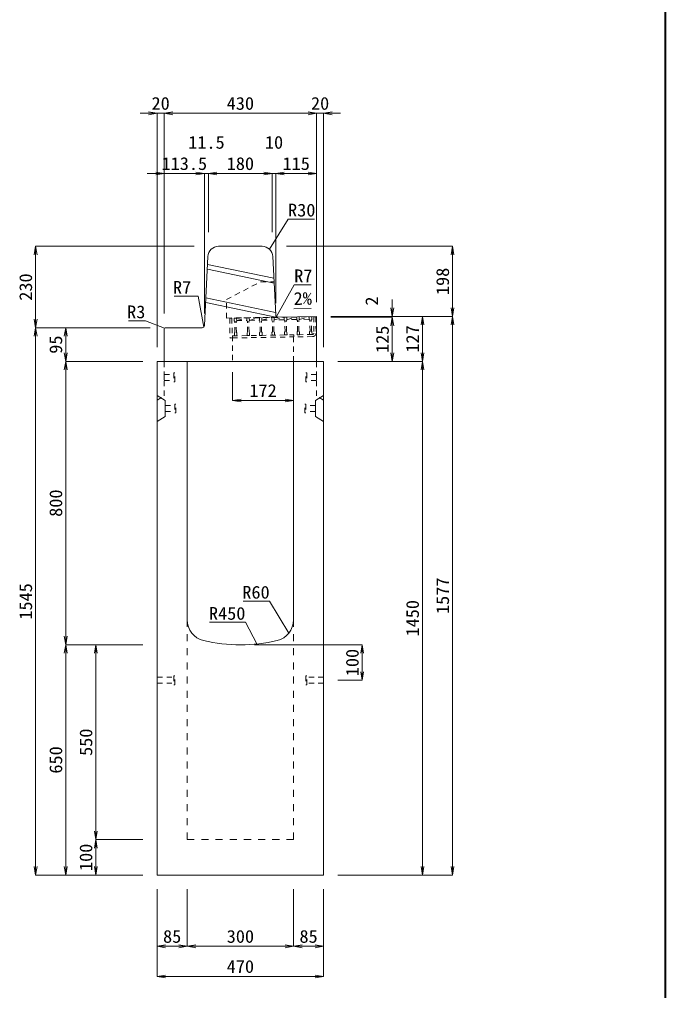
# Model space of a CAD drawing. Units: millimetres at full size. Extents: x -22536 to 51867, y -19720 to 38340.
# Drawn here: x 22776 to 24600, y 28144 to 30886 of the extents above; entities that cross this region are included whole.
import ezdxf
from ezdxf.enums import TextEntityAlignment as Align

# ---------------------------------------------------------------- set-up
doc = ezdxf.new("R2010")
doc.units = ezdxf.units.MM
doc.header["$LTSCALE"] = 20
for name, pattern in [('USER1', [2, 1, -1]), ('USER2', [1.35, 0.75, -0.6]), ('USER3', [1.35, 0.75, -0.6])]:
    doc.linetypes.add(name, pattern=pattern)
for name, color, linetype, lineweight in [('インサート', 3, 'USER2', 9), ('グレーチング', 7, 'USER2', 5), ('図枠', 7, 'Continuous', 5), ('寸法線', 7, 'Continuous', 13), ('引出線', 4, 'Continuous', 13), ('本体', 2, 'Continuous', 13)]:
    doc.layers.add(name, color=color, linetype=linetype, lineweight=lineweight)
doc.styles.add('ＭＳ 明朝', font='')
doc.styles.get('ＭＳ 明朝').set_extended_font_data('MS Mincho')

# ---------------------------------------------------------------- blocks, each defined once
blk = doc.blocks.new('open_arrow')
at = {"color": 0, "linetype": 'Continuous', "lineweight": -2}
blk.add_lwpolyline([(7.5, 1.25), (0, 0), (7.5, -1.25)], dxfattribs=at)

msp = doc.modelspace()

# ---------------------------------------------------------------- linework, layer by layer
at = {"layer": 'インサート'}
for p, q in [((23215, 29887.5), (23212, 29887.5)), ((23212, 29887.5), (23212, 29862.5)), ((23215, 29862.5), (23215, 29887.5)), ((23585, 29887.5), (23588, 29887.5)), ((23585, 29862.5), (23585, 29887.5)), ((23588, 29887.5), (23588, 29862.5)), ((23185, 29883.5), (23212, 29883.5)), ((23185, 29883.5), (23185, 29866.5)), ((23185, 29866.5), (23212, 29866.5)), ((23212, 29862.5), (23215, 29862.5)), ((23588, 29862.5), (23585, 29862.5)), ((23615, 29883.5), (23588, 29883.5)), ((23615, 29866.5), (23588, 29866.5)), ((23615, 29883.5), (23615, 29866.5)), ((23188.2, 29795.5), (23215.2, 29795.5)), ((23188.2, 29795.5), (23188.2, 29778.5)), ((23188.2, 29778.5), (23215.2, 29778.5)), ((23218.2, 29799.5), (23215.2, 29799.5)), ((23215.2, 29799.5), (23215.2, 29774.5)), ((23218.2, 29774.5), (23218.2, 29799.5)), ((23581.8, 29799.5), (23584.8, 29799.5)), ((23581.8, 29774.5), (23581.8, 29799.5)), ((23584.8, 29799.5), (23584.8, 29774.5)), ((23611.8, 29795.5), (23584.8, 29795.5)), ((23611.8, 29778.5), (23584.8, 29778.5)), ((23611.8, 29795.5), (23611.8, 29778.5)), ((23215.2, 29774.5), (23218.2, 29774.5)), ((23584.8, 29774.5), (23581.8, 29774.5)), ((23165, 29028.5), (23212, 29028.5)), ((23165, 29028.5), (23165, 29011.5)), ((23165, 29011.5), (23212, 29011.5)), ((23215, 29032.5), (23212, 29032.5)), ((23212, 29032.5), (23212, 29007.5)), ((23212, 29007.5), (23215, 29007.5)), ((23215, 29007.5), (23215, 29032.5)), ((23588, 29032.5), (23585, 29032.5)), ((23585, 29032.5), (23585, 29007.5)), ((23585, 29007.5), (23588, 29007.5)), ((23588, 29007.5), (23588, 29032.5)), ((23635, 29028.5), (23588, 29028.5)), ((23635, 29011.5), (23588, 29011.5)), ((23635, 29011.5), (23635, 29028.5))]:
    msp.add_line(p, q, dxfattribs=at)
at = {"layer": 'グレーチング'}
for p, q in [((23375.93, 30042.22), (23369.93, 30042.11)), ((23369.93, 30042.11), (23370.9, 29986.12)), ((23375.93, 30042.22), (23376.9, 29986.23)), ((23382.43, 30042.33), (23601.39, 30046.13)), ((23382.43, 30042.33), (23382.56, 30034.33)), ((23384.09, 30032.86), (23382.56, 30034.33)), ((23384.63, 30001.86), (23384.09, 30032.86)), ((23388.09, 30032.93), (23389.56, 30034.45)), ((23388.63, 30001.93), (23388.09, 30032.93)), ((23389.43, 30042.45), (23389.56, 30034.45)), ((23389.55, 30035.45), (23418.22, 30042.95)), ((23389.55, 30035.45), (23418.34, 30035.95)), ((23418.22, 30042.95), (23418.36, 30034.95)), ((23419.89, 30033.48), (23418.36, 30034.95)), ((23420.42, 30002.48), (23419.89, 30033.48)), ((23423.88, 30033.55), (23425.36, 30035.07)), ((23424.42, 30002.55), (23423.88, 30033.55)), ((23425.22, 30043.07), (23425.36, 30035.07)), ((23425.34, 30036.07), (23453.52, 30043.56)), ((23425.34, 30036.07), (23453.64, 30036.57)), ((23453.52, 30043.56), (23453.65, 30035.57)), ((23455.18, 30034.09), (23453.65, 30035.57)), ((23455.72, 30003.1), (23455.18, 30034.09)), ((23459.18, 30034.16), (23460.65, 30035.69)), ((23459.72, 30003.17), (23459.18, 30034.16)), ((23460.51, 30043.69), (23460.65, 30035.69)), ((23460.64, 30036.69), (23488.81, 30044.18)), ((23460.64, 30036.69), (23488.93, 30037.18)), ((23488.51, 30044.17), (23488.65, 30036.17)), ((23490.18, 30034.7), (23488.65, 30036.17)), ((23490.71, 30003.7), (23490.18, 30034.7)), ((23494.17, 30034.77), (23495.65, 30036.3)), ((23494.71, 30003.77), (23494.17, 30034.77)), ((23495.51, 30044.29), (23495.65, 30036.3)), ((23495.63, 30037.3), (23523.8, 30044.79)), ((23523.93, 30037.79), (23495.63, 30037.3)), ((23523.8, 30044.79), (23523.94, 30036.79)), ((23525.47, 30035.31), (23523.94, 30036.79)), ((23526.01, 30004.32), (23525.47, 30035.31)), ((23529.47, 30035.38), (23530.94, 30036.91)), ((23530.01, 30004.39), (23529.47, 30035.38)), ((23530.8, 30044.91), (23530.94, 30036.91)), ((23530.93, 30037.91), (23559.1, 30045.4)), ((23559.22, 30038.4), (23530.93, 30037.91)), ((23559.1, 30045.4), (23559.24, 30037.4)), ((23560.76, 30035.93), (23559.24, 30037.4)), ((23561.3, 30004.93), (23560.76, 30035.93)), ((23564.76, 30036), (23566.24, 30037.52)), ((23565.3, 30005), (23564.76, 30036)), ((23566.1, 30045.52), (23566.24, 30037.52)), ((23566.22, 30038.52), (23594.39, 30046.01)), ((23594.52, 30039.01), (23566.22, 30038.52)), ((23594.39, 30046.01), (23594.53, 30038.01)), ((23596.06, 30036.54), (23594.53, 30038.01)), ((23596.6, 30005.54), (23596.06, 30036.54)), ((23600.06, 30036.61), (23601.53, 30038.14)), ((23600.6, 30005.61), (23600.06, 30036.61)), ((23601.39, 30046.13), (23601.53, 30038.14)), ((23606.89, 30046.23), (23612.89, 30046.33)), ((23606.89, 30046.23), (23607.69, 30000.24)), ((23612.89, 30046.33), (23613.69, 30000.34)), ((23612.89, 30046.33), (23613.69, 30000.34)), ((23376.8, 29992.22), (23550.77, 29995.25)), ((23384.63, 30001.86), (23383.16, 30000.34)), ((23383.16, 30000.34), (23383.29, 29992.34)), ((23388.63, 30001.93), (23390.15, 30000.46)), ((23390.15, 30000.46), (23390.29, 29992.46)), ((23420.42, 30002.48), (23418.95, 30000.96)), ((23418.95, 30000.96), (23419.09, 29992.96)), ((23424.42, 30002.55), (23425.95, 30001.08)), ((23425.95, 30001.08), (23426.09, 29993.08)), ((23455.72, 30003.1), (23454.25, 30001.57)), ((23454.25, 30001.57), (23454.38, 29993.57)), ((23459.72, 30003.17), (23461.24, 30001.69)), ((23461.24, 30001.69), (23461.38, 29993.69)), ((23490.71, 30003.7), (23489.24, 30002.18)), ((23489.24, 30002.18), (23489.38, 29994.18)), ((23496.38, 29994.3), (23489.38, 29994.18)), ((23494.71, 30003.77), (23496.24, 30002.3)), ((23496.24, 30002.3), (23496.38, 29994.3)), ((23526.01, 30004.32), (23524.53, 30002.79)), ((23524.53, 30002.79), (23524.67, 29994.79)), ((23531.67, 29994.91), (23524.67, 29994.79)), ((23530.01, 30004.39), (23531.53, 30002.91)), ((23531.53, 30002.91), (23531.67, 29994.91)), ((23603.76, 29996.17), (23550.77, 29995.25)), ((23550.77, 29995.25), (23550.87, 29989.25)), ((23561.3, 30004.93), (23559.83, 30003.41)), ((23559.83, 30003.41), (23559.97, 29995.41)), ((23566.97, 29995.53), (23559.97, 29995.41)), ((23565.3, 30005), (23566.83, 30003.53)), ((23566.83, 30003.53), (23566.97, 29995.53)), ((23596.6, 30005.54), (23595.12, 30004.02)), ((23595.12, 30004.02), (23595.26, 29996.02)), ((23602.26, 29996.14), (23595.26, 29996.02)), ((23600.6, 30005.61), (23602.12, 30004.14)), ((23602.12, 30004.14), (23602.26, 29996.14)), ((23376.9, 29986.23), (23370.9, 29986.12)), ((23376.9, 29986.22), (23550.87, 29989.25)), ((23383.29, 29992.34), (23390.29, 29992.46)), ((23419.09, 29992.96), (23426.09, 29993.08)), ((23454.38, 29993.57), (23461.38, 29993.69)), ((23603.87, 29990.17), (23550.87, 29989.25))]:
    msp.add_line(p, q, dxfattribs=at)
for radius, start, end in [(4, 270.99562, 0.99536), (10, 270.99553, 0.99532)]:
    msp.add_arc((23603.69, 30000.17), radius, start, end, dxfattribs=at)
at = {"layer": '図枠', "lineweight": 40}
msp.add_line((24600, 19420), (24600, 36040), dxfattribs=at)
at = {"layer": '寸法線'}
for p, q in [((23233, 30620.58), (23117, 30620.58)), ((23165, 29960), (23165, 30620.58)), ((23185, 30620.58), (23615, 30620.58)), ((23185, 30137), (23185, 30620.58)), ((23185, 30055), (23185, 30620.58)), ((23567, 30620.58), (23683, 30620.58)), ((23615, 30087), (23615, 30620.58)), ((23615, 30087), (23615, 30620.58)), ((23635, 29960), (23635, 30620.58)), ((23137, 30450.58), (23298.5, 30450.58)), ((23185, 30055), (23185, 30450.58)), ((23250.5, 30450.58), (23358, 30450.58)), ((23298.5, 30055), (23298.5, 30450.58)), ((23298.5, 30055), (23298.5, 30450.58)), ((23310, 30285), (23310, 30450.58)), ((23310, 30450.58), (23490, 30450.58)), ((23310, 30285), (23310, 30450.58)), ((23442, 30450.58), (23548, 30450.58)), ((23490, 30285), (23490, 30450.58)), ((23490, 30285), (23490, 30450.58)), ((23500, 30085), (23500, 30450.58)), ((23500, 30450.58), (23615, 30450.58)), ((23500, 30085), (23500, 30450.58)), ((23615, 30087), (23615, 30450.58)), ((22822.06, 30245), (22822.06, 30015)), ((23270, 30245), (22822.06, 30245)), ((23530, 30245), (23998.78, 30245)), ((23998.78, 30245), (23998.78, 30047)), ((23828.78, 30095), (23828.78, 29997)), ((23655, 30047), (23828.78, 30047)), ((23655, 30047), (23913.78, 30047)), ((23655, 30047), (23998.78, 30047)), ((23655, 30047), (23998.78, 30047)), ((23655, 30045), (23828.78, 30045)), ((23655, 30045), (23828.78, 30045)), ((23828.78, 30045), (23828.78, 29920)), ((23913.78, 30047), (23913.78, 29920)), ((23998.78, 30047), (23998.78, 28470)), ((22822.06, 28470), (22822.06, 30015)), ((23145, 30015), (22822.06, 30015)), ((23145, 30015), (22822.06, 30015)), ((22907.06, 30015), (22907.06, 29920)), ((23145, 30015), (22907.06, 30015)), ((23125, 29920), (22907.06, 29920)), ((22907.06, 29920), (22907.06, 29120)), ((23125, 29920), (22907.06, 29920)), ((23675, 29920), (23828.78, 29920)), ((23675, 29920), (23913.78, 29920)), ((23675, 29920), (23913.78, 29920)), ((23913.78, 29920), (23913.78, 28470)), ((23378, 29890), (23378, 29809.77)), ((23378, 29809.77), (23550, 29809.77)), ((23125, 29120), (22907.06, 29120)), ((22907.06, 28470), (22907.06, 29120)), ((23125, 29120), (22907.06, 29120)), ((22992.06, 29120), (22992.06, 28570)), ((23125, 29120), (22992.06, 29120)), ((23440, 29120), (23743.78, 29120)), ((23743.78, 29120), (23743.78, 29020)), ((23675, 29020), (23743.78, 29020)), ((23125, 28570), (22992.06, 28570)), ((22992.06, 28570), (22992.06, 28470)), ((23125, 28570), (22992.06, 28570)), ((23125, 28470), (22822.06, 28470)), ((23125, 28470), (22907.06, 28470)), ((23125, 28470), (22992.06, 28470)), ((23675, 28470), (23913.78, 28470)), ((23675, 28470), (23998.78, 28470)), ((23165, 28430), (23165, 28268.84)), ((23165, 28430), (23165, 28183.84)), ((23250, 28430), (23250, 28268.84)), ((23250, 28430), (23250, 28268.84)), ((23550, 28430), (23550, 28268.84)), ((23550, 28430), (23550, 28268.84)), ((23635, 28430), (23635, 28268.84)), ((23635, 28430), (23635, 28183.84)), ((23165, 28268.84), (23250, 28268.84)), ((23250, 28268.84), (23550, 28268.84)), ((23550, 28268.84), (23635, 28268.84)), ((23165, 28183.84), (23635, 28183.84))]:
    msp.add_line(p, q, dxfattribs=at)
at = {"layer": '引出線'}
for points in [[(23482.14, 30236.74), (23534.6, 30322.07), (23609.27, 30322.07)], [(23501.83, 30046.93), (23551.86, 30136.53), (23599.79, 30136.53)], [(23296.67, 30016.93), (23281.31, 30103.9), (23213.38, 30103.9)], [(23550.86, 30068.59), (23599.57, 30069.56), (23550.83, 30068.59)], [(23185.88, 30014.12), (23131.81, 30034.81), (23084.09, 30034.81)], [(23537.07, 29153.32), (23482.66, 29243.21), (23407.98, 29243.21)], [(23446.44, 29122.4), (23414.22, 29183.55), (23313.21, 29183.55)]]:
    msp.add_lwpolyline(points, dxfattribs=at)
at = {"layer": '本体', "lineweight": 20}
for p, q in [((23338.54, 30245), (23461.46, 30245)), ((23298.83, 30021.65), (23308.57, 30216.5)), ((23499.66, 30051.77), (23491.42, 30216.5)), ((23506.77, 30045.12), (23615, 30046.99)), ((23615, 29920), (23615, 30046.99)), ((23185, 30012), (23185, 29920)), ((23291.84, 30015), (23188, 30015)), ((23615, 29920), (23185, 29920))]:
    msp.add_line(p, q, dxfattribs=at)
at = {"layer": '本体', "lineweight": 9}
for p, q in [((23494.52, 30154.65), (23307.45, 30194.05)), ((23495.19, 30141.22), (23306.8, 30180.9)), ((23499.99, 30045.17), (23302.09, 30086.85)), ((23499.32, 30058.59), (23302.75, 30100)), ((23165, 29824), (23188.2, 29809.5)), ((23188.2, 29809.5), (23188.2, 29764.5)), ((23634.58, 29823.74), (23611.8, 29809.5)), ((23611.8, 29809.5), (23611.8, 29764.5)), ((23188.2, 29764.5), (23165, 29750)), ((23611.8, 29764.5), (23635, 29750))]:
    msp.add_line(p, q, dxfattribs=at)
at = {"layer": '本体', "linetype": 'USER3', "lineweight": 9}
for p, q in [((23360.81, 30095), (23457.7, 30145)), ((23457.7, 30145), (23495, 30145)), ((23360.81, 30042.58), (23360.81, 30095)), ((23360.81, 30042.58), (23506.77, 30045.11)), ((23550, 29920), (23550, 29995.23)), ((23378, 29992.24), (23378, 29920))]:
    msp.add_line(p, q, dxfattribs=at)
at = {"layer": '本体'}
for p, q in [((23165, 29920), (23165, 28470)), ((23165, 29920), (23250, 29920)), ((23250, 29920), (23250, 29190.53)), ((23550, 29920), (23635, 29920)), ((23550, 29920), (23550, 29190.53)), ((23635, 29920), (23635, 28470)), ((23165, 28470), (23635, 28470))]:
    msp.add_line(p, q, dxfattribs=at)
at = {"layer": '本体', "linetype": 'USER2', "lineweight": 9}
for p, q in [((23185, 29823), (23185, 29920)), ((23615, 29823), (23615, 29920)), ((23165, 29810.5), (23185, 29823)), ((23635, 29810.5), (23615, 29823))]:
    msp.add_line(p, q, dxfattribs=at)
at = {"layer": '本体', "linetype": 'USER1', "lineweight": 15}
for p, q in [((23250, 29190.53), (23250, 28570)), ((23550, 29190.53), (23550, 28570)), ((23250, 28570), (23550, 28570))]:
    msp.add_line(p, q, dxfattribs=at)
at = {"layer": '本体', "lineweight": 20}
for centre, radius, start, end in [((23338.54, 30215), 30, 90, 177.13784), ((23461.46, 30215), 30, 2.86268, 90), ((23506.65, 30052.12), 7, 182.86268, 270.99344), ((23291.84, 30022), 7, 270, 357.13784), ((23188, 30012), 3, 90, 180)]:
    msp.add_arc(centre, radius, start, end, dxfattribs=at)
at = {"layer": '本体'}
for centre, radius, start, end in [((23310, 29190.53), 60, 180, 256.65764), ((23490, 29190.53), 60, 283.34236, 0), ((23400, 29570), 450, 256.65764, 283.34236)]:
    msp.add_arc(centre, radius, start, end, dxfattribs=at)

# ---------------------------------------------------------------- block references
at = {"layer": '寸法線', "xscale": 3.2, "yscale": 3.2}
for p, rotation in [((23165, 30620.58), 180), ((23615, 30620.58), 180), ((23615, 30620.58), 180), ((23185, 30450.58), 180), ((23298.5, 30450.58), 180), ((23298.5, 30450.58), 180), ((23490, 30450.58), 180), ((23490, 30450.58), 180), ((23615, 30450.58), 180), ((22822.06, 30245), 270), ((23998.78, 30245), 270), ((23828.78, 30047), 90), ((23998.78, 30047), 90), ((22822.06, 30015), 90), ((23828.78, 30045), 270), ((23828.78, 30045), 270), ((23913.78, 30047), 270), ((23998.78, 30047), 270), ((22822.06, 30015), 270), ((22907.06, 30015), 270), ((22907.06, 29920), 90), ((23828.78, 29920), 90), ((23913.78, 29920), 90), ((22907.06, 29920), 270), ((23913.78, 29920), 270), ((23550, 29809.77), 180), ((22907.06, 29120), 90), ((22907.06, 29120), 270), ((22992.06, 29120), 270), ((23743.78, 29120), 270), ((23743.78, 29020), 90), ((22992.06, 28570), 90), ((22992.06, 28570), 270), ((22822.06, 28470), 90), ((22907.06, 28470), 90), ((22992.06, 28470), 90), ((23913.78, 28470), 90), ((23998.78, 28470), 90), ((23250, 28268.84), 180), ((23550, 28268.84), 180), ((23635, 28268.84), 180), ((23635, 28183.84), 180)]:
    msp.add_blockref('open_arrow', p, dxfattribs=dict(at, rotation=rotation))
for p in [(23185, 30620.58), (23185, 30620.58), (23635, 30620.58), (23310, 30450.58), (23310, 30450.58), (23500, 30450.58), (23500, 30450.58), (23378, 29809.77), (23165, 28268.84), (23250, 28268.84), (23550, 28268.84), (23165, 28183.84)]:
    msp.add_blockref('open_arrow', p, dxfattribs=at)
at = {"layer": '引出線', "xscale": 0.0533, "yscale": 0.0533}
for p, rotation in [((23482.14, 30236.74), 58.4), ((23550.86, 30068.59), 1.1), ((23501.83, 30046.93), 60.8), ((23185.88, 30014.12), 159.1), ((23296.67, 30016.93), 100), ((23537.07, 29153.32), 121.2), ((23446.44, 29122.4), 117.8)]:
    msp.add_blockref('open_arrow', p, dxfattribs=dict(at, rotation=rotation))

# ---------------------------------------------------------------- texts
at = {"layer": '寸法線', "style": 'ＭＳ 明朝', "width": 1.05}
for s, p in [('20', (23175, 30648.58)), ('430', (23400, 30648.58)), ('20', (23625, 30648.58)), ('11.5', (23304.25, 30538.58)), ('10', (23495, 30538.58)), ('113.5', (23241.75, 30478.58)), ('180', (23400, 30478.58)), ('115', (23557.5, 30478.58)), ('172', (23464, 29837.77)), ('85', (23207.5, 28296.84)), ('300', (23400, 28296.84)), ('85', (23592.5, 28296.84)), ('470', (23400, 28211.84))]:
    msp.add_text(s, height=36.03, dxfattribs=at).set_placement(p, align=Align.MIDDLE_CENTER)
for s, p in [('230', (22794.06, 30130)), ('198', (23970.78, 30146)), ('2', (23770.78, 30090.34)), ('125', (23800.78, 29982.5)), ('127', (23885.78, 29983.5)), ('95', (22879.06, 29967.5)), ('800', (22879.06, 29520)), ('1545', (22794.06, 29242.5)), ('1577', (23970.78, 29258.5)), ('1450', (23885.78, 29195)), ('100', (23715.78, 29070)), ('550', (22964.06, 28845)), ('650', (22879.06, 28795)), ('100', (22964.06, 28520))]:
    msp.add_text(s, height=36.03, rotation=90, dxfattribs=at).set_placement(p, align=Align.MIDDLE_CENTER)
at = {"layer": '引出線', "style": 'ＭＳ 明朝', "width": 1.05}
for s, p in [('R30', (23534.6, 30365.27)), ('R7', (23551.86, 30179.73))]:
    msp.add_text(s, height=36.03, dxfattribs=at).set_placement(p, align=Align.TOP_LEFT)
for s, p in [('R7', (23261.31, 30147.1)), ('R3', (23131.81, 30078.01)), ('R60', (23482.66, 29286.41)), ('R450', (23414.22, 29226.75))]:
    msp.add_text(s, height=36.03, dxfattribs=at).set_placement(p, align=Align.TOP_RIGHT)
msp.add_text('2%', height=36.03, rotation=1.146, dxfattribs=at).set_placement((23549.89, 30115.48), align=Align.TOP_LEFT)

doc.saveas('drawing.dxf')
